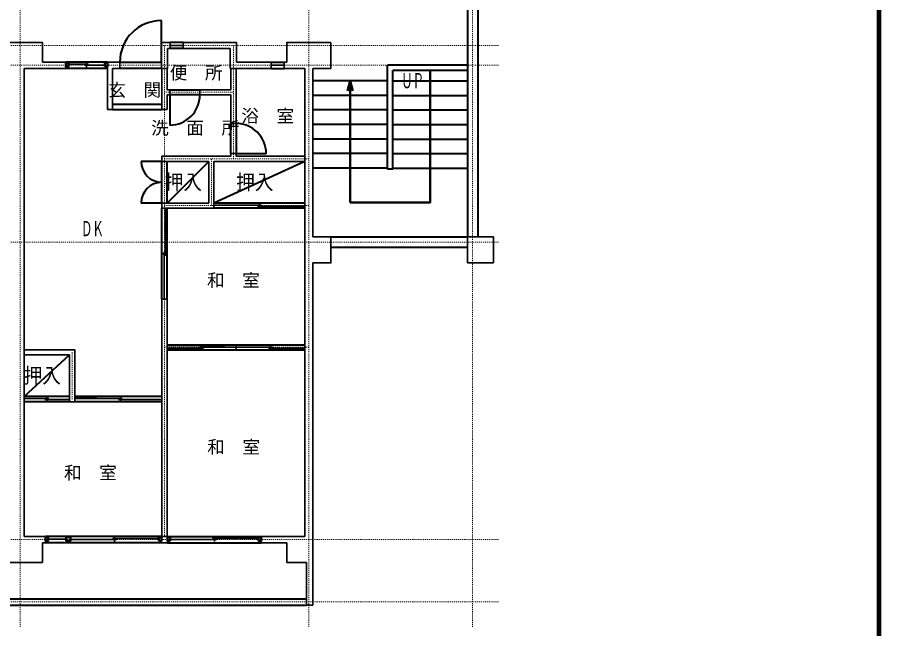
# Model space of a CAD drawing. Units: millimetres, scale not verified. Extents: x -196 to 201, y -142 to 142.
# Drawn here: x 117.9 to 200.8, y -18.2 to 40.6 of the extents above; entities that cross this region are included whole.
import ezdxf
from ezdxf.enums import TextEntityAlignment as Align

# ---------------------------------------------------------------- set-up
doc = ezdxf.new("R2010")
doc.units = ezdxf.units.MM
doc.linetypes.add('DASHED_DOTTED', pattern=[9.25, 6, -1.5, 0.25, -1.5])
for name, color, linetype, lineweight in [('0-0', 6, 'Continuous', 40), ('0-1__0-0_', 2, 'Continuous', 35), ('0-3__0-2_', 7, 'DASHED_DOTTED', 18), ('0-4__0-3_', 5, 'Continuous', 50), ('0-5__0-4_', 7, 'Continuous', 18), ('0-6__0-5_', 6, 'Continuous', 40), ('0-B__0-b_', 6, 'Continuous', 13)]:
    doc.layers.add(name, color=color, linetype=linetype, lineweight=lineweight)
doc.styles.add('ＭＳ ゴシック', font='')
doc.styles.get('ＭＳ ゴシック').set_extended_font_data('MS Gothic')

# ---------------------------------------------------------------- blocks, each defined once
blk = doc.blocks.new('-GLay-0-')
at = {"layer": '0-1__0-0_'}
for p, q in [((107306.5, 67044.4), (108156.5, 67044.4)), ((108156.5, 66664.4), (108156.5, 67044.4)), ((110446.5, 67044.4), (110446.5, 66544.4)), ((110616.5, 67044.4), (110446.5, 67044.4)), ((110616.5, 67044.4), (110616.5, 66924.4)), ((110866.5, 67044.4), (111891.5, 67044.4)), ((110866.5, 67044.4), (110866.5, 66924.4)), ((111891.5, 67044.4), (111891.5, 66664.4)), ((113706.5, 66544.4), (113706.5, 67044.4)), ((110566.5, 66924.4), (110566.5, 66544.4)), ((110566.5, 66924.4), (110616.5, 66924.4)), ((110866.5, 66984.4), (110616.5, 66984.4)), ((110866.5, 66924.4), (111771.5, 66924.4)), ((111771.5, 66924.4), (111771.5, 66544.4)), ((107806.5, 66544.4), (107806.5, 57544.4)), ((108606.5, 66544.4), (107806.5, 66544.4)), ((108606.5, 66664.4), (108156.5, 66664.4)), ((108606.5, 66544.4), (108606.5, 66664.4)), ((108606.5, 66544.4), (108606.5, 66664.4)), ((108656.5, 66624.4), (109044.3, 66624.4)), ((109356.5, 66604.4), (108968.8, 66604.4)), ((109006.5, 66564.4), (109006.5, 66664.4)), ((109646.5, 66664.4), (109406.5, 66664.4)), ((109406.5, 66544.4), (109406.5, 66664.4)), ((109646.5, 66544.4), (109506.5, 66544.4)), ((109506.5, 66544.4), (109506.5, 65754.4)), ((109646.5, 66664.4), (109646.5, 66544.4)), ((110446.5, 66544.4), (110566.5, 66544.4)), ((110556.5, 66544.4), (110556.5, 66134.4)), ((112556.5, 66544.4), (111771.5, 66544.4)), ((111781.5, 66134.4), (111781.5, 66544.4)), ((111881.5, 66544.4), (111881.5, 65484.4)), ((112856.5, 66664.4), (111891.5, 66664.4)), ((112556.5, 66664.4), (111891.5, 66664.4)), ((112556.5, 66664.4), (112556.5, 66544.4)), ((112556.5, 66604.4), (112806.5, 66604.4)), ((112806.5, 66664.4), (112806.5, 66544.4)), ((112806.5, 66664.4), (112856.5, 66664.4)), ((113206.5, 66544.4), (112806.5, 66544.4)), ((113206.5, 66544.4), (113206.5, 57544.4)), ((113356.5, 66544.4), (113356.5, 63304.4)), ((113706.5, 66544.4), (113356.5, 66544.4)), ((110606.5, 66134.4), (110556.5, 66134.4)), ((110556.5, 66034.4), (110606.5, 66034.4)), ((110556.5, 66034.4), (110556.5, 65754.4)), ((110606.5, 66134.4), (110606.5, 66034.4)), ((111186.5, 66134.4), (111186.5, 66034.4)), ((111186.5, 66134.4), (111781.5, 66134.4)), ((111781.5, 66034.4), (111186.5, 66034.4)), ((111781.5, 65484.4), (111781.5, 66034.4)), ((111781.5, 65484.4), (111881.5, 65484.4)), ((111781.5, 64904.4), (111881.5, 64904.4)), ((111781.5, 64904.4), (111781.5, 64854.4)), ((111881.5, 64854.4), (111881.5, 64904.4)), ((111781.5, 64854.4), (110456.5, 64854.4)), ((111356.5, 64754.4), (111356.5, 63954.4)), ((113206.5, 64754.4), (111456.5, 64754.4)), ((111456.5, 64754.4), (111456.5, 63854.4)), ((113206.5, 64854.4), (111881.5, 64854.4)), ((111356.5, 63954.4), (110456.5, 63954.4)), ((110456.5, 63854.4), (110456.5, 63954.4)), ((111456.5, 63914.4), (112369.3, 63914.4)), ((113206.5, 63894.4), (112293.8, 63894.4)), ((112331.5, 63854.4), (112331.5, 63954.4)), ((111456.5, 63854.4), (110456.5, 63854.4)), ((110516.5, 63854.4), (110516.5, 62941.6)), ((113356.5, 63304.4), (113706.5, 63304.4)), ((116331.5, 63304.4), (116331.5, 62804.4)), ((116331.5, 63304.4), (116831.5, 63304.4)), ((116831.5, 63304.4), (116831.5, 62804.4)), ((110456.5, 62979.4), (110556.5, 62979.4)), ((110496.5, 62104.4), (110496.5, 63017.2)), ((113356.5, 62804.4), (113356.5, 56224.4)), ((116831.5, 62804.4), (116331.5, 62804.4)), ((110456.5, 62104.4), (110456.5, 57544.4)), ((110456.5, 62104.4), (110556.5, 62104.4)), ((110556.5, 62104.4), (110556.5, 57544.4)), ((110556.5, 61224.4), (110556.5, 61124.4)), ((111219, 61124.4), (111219, 61224.4)), ((111881.5, 61124.4), (111881.5, 61224.4)), ((112544, 61124.4), (112544, 61224.4)), ((108781.5, 61134.4), (107806.5, 61134.4)), ((108781.5, 61134.4), (108781.5, 60134.4)), ((110556.5, 61164.4), (111256.8, 61164.4)), ((110559.3, 61124.4), (110556.5, 61124.4)), ((111181.3, 61184.4), (112581.8, 61184.4)), ((113206.5, 61164.4), (112506.3, 61164.4)), ((108681.5, 61034.4), (107806.5, 61034.4)), ((108681.5, 61034.4), (108681.5, 60134.4)), ((108244, 60134.4), (108244, 60234.4)), ((109656.5, 60134.4), (109656.5, 60234.4)), ((107806.5, 60194.4), (108281.8, 60194.4)), ((108681.5, 60174.4), (108206.3, 60174.4)), ((108781.5, 60134.4), (108681.5, 60134.4)), ((108781.5, 60194.4), (109694.3, 60194.4)), ((110456.5, 60174.4), (109618.8, 60174.4)), ((107806.5, 57544.4), (108216.5, 57544.4)), ((108156.5, 57424.4), (108156.5, 57044.4)), ((108156.5, 57424.4), (108216.5, 57424.4)), ((108216.5, 57544.4), (108216.5, 57424.4)), ((108266.5, 57494.4), (108616.5, 57494.4)), ((108696.5, 57484.4), (109584.3, 57484.4)), ((110396.5, 57504.4), (109508.8, 57504.4)), ((109546.5, 57444.4), (109546.5, 57544.4)), ((110446.5, 57544.4), (110566.5, 57544.4)), ((110446.5, 57544.4), (110446.5, 57424.4)), ((110446.5, 57424.4), (110566.5, 57424.4)), ((110566.5, 57544.4), (110566.5, 57424.4)), ((110616.5, 57484.4), (111504.3, 57484.4)), ((112316.5, 57504.4), (111428.8, 57504.4)), ((111466.5, 57444.4), (111466.5, 57544.4)), ((112366.5, 57544.4), (112366.5, 57424.4)), ((112366.5, 57544.4), (113206.5, 57544.4)), ((112366.5, 57424.4), (112856.5, 57424.4)), ((112856.5, 57424.4), (112856.5, 57044.4)), ((113236.5, 57044.4), (112856.5, 57044.4)), ((113236.5, 57044.4), (113236.5, 56224.4)), ((113356.5, 56224.4), (113236.5, 56224.4))]:
    blk.add_line(p, q, dxfattribs=at)
for points in [[(112856.5, 66664.4), (112856.5, 67044.4), (113706.5, 67044.4)], [(109506.5, 65754.4), (109406.5, 65754.4), (109406.5, 66544.4)], [(110556.5, 65754.4), (110456.5, 65754.4), (110456.5, 66544.4)], [(111356.5, 64754.4), (110456.5, 64754.4), (110456.5, 64854.4)], [(113706.5, 63304.4), (113706.5, 62804.4), (113356.5, 62804.4)], [(107306.5, 57424.4), (107306.5, 57044.4), (108156.5, 57044.4)]]:
    blk.add_lwpolyline(points, dxfattribs=at)
at = {"layer": '0-3__0-2_'}
for p, q in [((107731.5, 68904.4), (107731.5, 55784.4)), ((113281.5, 68904.4), (113281.5, 55784.4)), ((116431.5, 68904.4), (116431.5, 55784.4)), ((87431.5, 66984.4), (116931.5, 66984.4)), ((110506.5, 66984.4), (110506.5, 57544.4)), ((111831.5, 66984.4), (111831.5, 64804.4)), ((87431.5, 66604.4), (116931.5, 66604.4)), ((111831.5, 66084.4), (110506.5, 66084.4)), ((113281.5, 64804.4), (110506.5, 64804.4)), ((111406.5, 64804.4), (111406.5, 63904.4)), ((113281.5, 63904.4), (110506.5, 63904.4)), ((87431.5, 63204.4), (116931.5, 63204.4)), ((108731.5, 61084.4), (108731.5, 60184.4)), ((110506.5, 61184.4), (113281.5, 61184.4)), ((87431.5, 57484.4), (116931.5, 57484.4)), ((87431.5, 56284.4), (116931.5, 56284.4))]:
    blk.add_line(p, q, dxfattribs=at)
at = {"layer": '0-4__0-3_'}
for points in [[(108656.5, 66649.4), (108656.5, 66579.4), (108606.5, 66579.4), (108606.5, 66649.4)], [(109356.5, 66579.4), (109356.5, 66649.4), (109406.5, 66649.4), (109406.5, 66579.4)], [(108266.5, 57529.4), (108266.5, 57459.4), (108216.5, 57459.4), (108216.5, 57529.4)], [(108696.5, 57529.4), (108696.5, 57459.4), (108616.5, 57459.4), (108616.5, 57529.4)], [(110396.5, 57459.4), (110396.5, 57529.4), (110446.5, 57529.4), (110446.5, 57459.4)], [(110616.5, 57459.4), (110616.5, 57529.4), (110566.5, 57529.4), (110566.5, 57459.4)], [(112316.5, 57529.4), (112316.5, 57459.4), (112366.5, 57459.4), (112366.5, 57529.4)]]:
    blk.add_lwpolyline(points, close=True, dxfattribs=at)
at = {"layer": '0-5__0-4_', "color": 5, "lineweight": 50}
blk.add_line((114075.3, 63964.4), (114075.3, 66304.4), dxfattribs=at)
at = {"layer": '0-5__0-4_', "color": 134, "lineweight": 60}
for points in [[(124251.1, 87714.3), (44834.1, 87714.3), (44834.1, 30924.3), (124251.1, 30924.3)], [(124241.1, 87704.3), (44844, 87704.3), (44844, 30934.3), (124241.1, 30934.3)]]:
    blk.add_lwpolyline(points, close=True, dxfattribs=at)
at = {"layer": '0-5__0-4_', "color": 5, "lineweight": 50}
for points in [[(115612.8, 66504.4), (115612.8, 63964.4), (114075.3, 63964.4)], [(114023.5, 66111.2), (114075.3, 66304.4), (114127.1, 66111.2)]]:
    blk.add_lwpolyline(points, dxfattribs=at)
at = {"layer": '0-6__0-5_'}
for p, q in [((116331.5, 68344.4), (116331.5, 63304.4)), ((116531.5, 68344.4), (116531.5, 63304.4)), ((110446.5, 66664.4), (110446.5, 67464.4)), ((110866.5, 67044.4), (110616.5, 67044.4)), ((110866.5, 66924.4), (110616.5, 66924.4)), ((109406.5, 66664.4), (108606.5, 66664.4)), ((109406.5, 66544.4), (108606.5, 66544.4)), ((109646.5, 66664.4), (110446.5, 66664.4)), ((110446.5, 66544.4), (109646.5, 66544.4)), ((112556.5, 66664.4), (112806.5, 66664.4)), ((112556.5, 66544.4), (112806.5, 66544.4)), ((114794, 64604.4), (114794, 66604.4)), ((116331.5, 66604.4), (114794, 66604.4)), ((114894, 64604.4), (114894, 66504.4)), ((116331.5, 66504.4), (114894, 66504.4)), ((114794, 66304.4), (113356.5, 66304.4)), ((114894, 66304.4), (116331.5, 66304.4)), ((110606.5, 66134.4), (111186.5, 66134.4)), ((114794, 66024.4), (113356.5, 66024.4)), ((114894, 66024.4), (116331.5, 66024.4)), ((109506.5, 65854.4), (110456.5, 65854.4)), ((109506.5, 65754.4), (110456.5, 65754.4)), ((114794, 65744.4), (113356.5, 65744.4)), ((114894, 65744.4), (116331.5, 65744.4)), ((111781.5, 64904.4), (111781.5, 65484.4)), ((114794, 65464.4), (113356.5, 65464.4)), ((114894, 65464.4), (116331.5, 65464.4)), ((114794, 65184.4), (113356.5, 65184.4)), ((114894, 65184.4), (116331.5, 65184.4)), ((114794, 64904.4), (113356.5, 64904.4)), ((114894, 64904.4), (116331.5, 64904.4)), ((110456.5, 64754.4), (110056.5, 64754.4)), ((110456.5, 63954.4), (110456.5, 64754.4)), ((110556.5, 63954.4), (110556.5, 64754.4)), ((110556.5, 63954.4), (111356.5, 64754.4)), ((113206.5, 64754.4), (111456.5, 63954.4)), ((114794, 64624.4), (113356.5, 64624.4)), ((114894, 64604.4), (114794, 64604.4)), ((114894, 64624.4), (116331.5, 64624.4)), ((110456.5, 63954.4), (110056.5, 63954.4)), ((113206.5, 63954.4), (111456.5, 63954.4)), ((110456.5, 62104.4), (110456.5, 63854.4)), ((110556.5, 62104.4), (110556.5, 63854.4)), ((113206.5, 63854.4), (111456.5, 63854.4)), ((113706.5, 63304.4), (116331.5, 63304.4)), ((113706.5, 63104.4), (116331.5, 63104.4)), ((113206.5, 61224.4), (110556.5, 61224.4)), ((110556.5, 61224.4), (111667.3, 61224.4)), ((113206.5, 61124.4), (110556.5, 61124.4)), ((107806.5, 60234.4), (108681.5, 61034.4)), ((108681.5, 60234.4), (107806.5, 60234.4)), ((110456.5, 60234.4), (108781.5, 60234.4)), ((108781.5, 60234.4), (109206.5, 60234.4)), ((108681.5, 60134.4), (107806.5, 60134.4)), ((110456.5, 60134.4), (108781.5, 60134.4)), ((110446.5, 57544.4), (108216.5, 57544.4)), ((110446.5, 57424.4), (108216.5, 57424.4)), ((110566.5, 57544.4), (112366.5, 57544.4)), ((110566.5, 57424.4), (112366.5, 57424.4)), ((91126.5, 56344.4), (113236.5, 56344.4)), ((91126.5, 56224.4), (113236.5, 56224.4))]:
    blk.add_line(p, q, dxfattribs=at)
at = {"layer": '0-6__0-5_', "color": 134, "lineweight": 60}
for points in [[(124261.1, 87724.3), (44824.1, 87724.3), (44824.1, 30914.3), (124261.1, 30914.3)], [(124231.1, 87694.3), (44854.1, 87694.3), (44854.1, 30944.3), (124231.1, 30944.3)]]:
    blk.add_lwpolyline(points, close=True, dxfattribs=at)
at = {"layer": '0-6__0-5_'}
for points in [[(111186.5, 66034.4), (110606.5, 66034.4), (110606.5, 65454.4)], [(111881.5, 65484.4), (111881.5, 64904.4), (112461.5, 64904.4)]]:
    blk.add_lwpolyline(points, dxfattribs=at)
for centre, radius, start, end in [((110446.5, 66664.4), 800, 90, 180), ((110606.5, 66034.4), 580, 270, 0), ((111881.5, 64904.4), 580, 0, 90), ((110456.5, 64754.4), 400, 180, 270), ((110456.5, 63954.4), 400, 90, 180)]:
    blk.add_arc(centre, radius, start, end, dxfattribs=at)
at = {"layer": '0-B__0-b_', "color": 134, "style": 'ＭＳ ゴシック'}
for s, p in [('便\u3000所', (110608.1, 66260.6)), ('玄\u3000関', (109425.6, 65930.6)), ('浴\u3000室', (111983, 65430.6)), ('洗\u3000面\u3000所', (110249.1, 65200.6)), ('和\u3000室', (111323.6, 62270.6)), ('和\u3000室', (111328.6, 59065.6)), ('和\u3000室', (108573.6, 58570.6))]:
    blk.add_text(s, height=248, dxfattribs=at).set_placement(p, align=Align.BOTTOM_LEFT)
at = {"layer": '0-B__0-b_', "style": 'ＭＳ ゴシック'}
for s, width, p in [('ＵＰ', 0.55, (115058.4, 66075.4)), ('押入', 0.9, (110509.6, 64125.4)), ('押入', 0.9, (111884.6, 64125.4)), ('ＤＫ', 0.55, (108900.4, 63230.3)), ('押入', 0.9, (107796, 60405.4))]:
    blk.add_text(s, height=291.7, dxfattribs=dict(at, width=width)).set_placement(p, align=Align.BOTTOM_LEFT)

msp = doc.modelspace()

# ---------------------------------------------------------------- block references
at = {"layer": '0-0', "xscale": 0.005, "yscale": 0.005}
msp.add_blockref('-GLay-0-', (-420.5, -297), dxfattribs=at)

doc.saveas('drawing.dxf')
